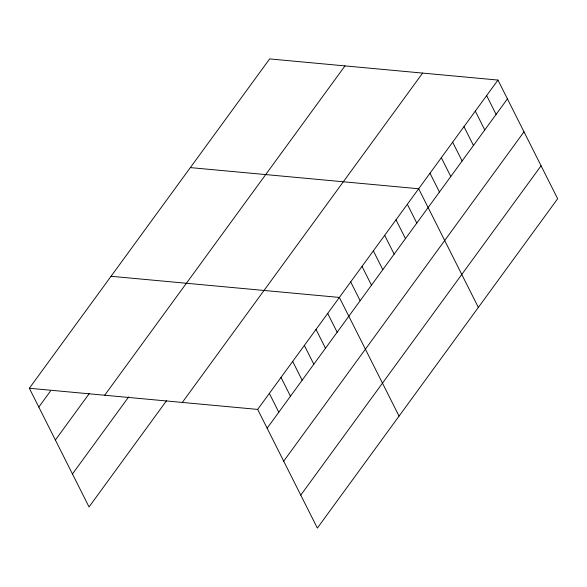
<?xml version="1.0" encoding="UTF-8"?>
<svg xmlns="http://www.w3.org/2000/svg" width="587" height="587" viewBox="0 0 587 587"><rect width="100%" height="100%" fill="white"/><g stroke="black" fill="none" stroke-linecap="round" stroke-linejoin="round"><path stroke-width="0.88" d="M29.35 388.264L269.646 58.92L497.967 80.067L557.65 198.736L317.354 528.08L257.671 409.41L29.35 388.264L89.033 506.933L166.495 400.774M38.808 407.07L50.482 391.074M55.383 440.023L89.334 393.488M104.691 395.242L344.995 65.898M72.458 473.98L128.692 396.9M182.322 402.433L422.618 73.089M257.671 409.41L497.967 80.067M267.129 428.216L507.425 98.873M283.697 461.169L524 131.826M300.779 495.12L541.075 165.783M190.349 167.603L418.67 188.75L478.354 307.419M111.053 276.286L339.367 297.433L399.05 416.102M486.638 95.593L496.096 114.399M475.309 111.119L484.767 129.925M463.979 126.645L473.438 145.451M452.65 142.171L462.108 160.977M441.321 157.698L450.779 176.504M429.992 173.224L439.45 192.03M407.341 204.276L416.799 223.082M396.012 219.802L405.47 238.608M384.683 235.328L394.141 254.134M373.354 250.854L382.812 269.66M362.025 266.381L371.483 285.187M350.696 281.907L360.154 300.713M327.7 313.429L337.158 332.235M316.026 329.424L325.484 348.23M304.352 345.42L313.81 364.226M292.686 361.416L302.144 380.222M281.012 377.419L290.47 396.218M269.338 393.415L278.796 412.221"/></g></svg>
